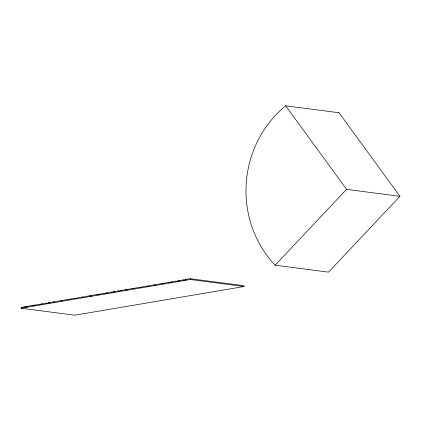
<?xml version="1.0" encoding="UTF-8"?>
<svg xmlns="http://www.w3.org/2000/svg" width="421" height="421" viewBox="0 0 421 421"><rect width="100%" height="100%" fill="white"/><g stroke="black" fill="none" stroke-linecap="round" stroke-linejoin="round"><path stroke-width="0.63" d="M275.118 265.188L346.583 189.366L399.95 196.323L328.485 272.145L275.118 265.188A106.292 100.503 -82.6 0 1 285.291 106.092L285.654 105.797L339.021 112.749L399.95 196.323M338.658 113.044L339.021 112.749M26.897 306.425L25.902 307.004L24.797 306.783L21.05 307.414L21.161 308.219L74.749 315.203L244.069 286.517L243.959 285.712L190.371 278.723L185.277 279.586L184.282 280.17L183.172 279.944L178.078 280.807L177.083 281.391L175.973 281.165L170.879 282.028L169.884 282.607L168.774 282.386L163.68 283.249L162.685 283.828L161.575 283.607L156.48 284.47L155.486 285.049L154.375 284.822L149.281 285.685L148.287 286.269L147.176 286.043L142.082 286.906L141.088 287.49L139.977 287.264L134.883 288.127L133.889 288.706L132.778 288.485L127.684 289.348L126.689 289.927L125.579 289.706L120.485 290.569L119.49 291.148L118.385 290.922L113.286 291.785L112.291 292.369L111.186 292.142L106.087 293.005L105.092 293.59L103.987 293.363L98.888 294.226L97.893 294.805L96.788 294.584L91.689 295.447L90.694 296.026L89.589 295.8L84.489 296.668L83.495 297.247L82.39 297.021L77.29 297.884L76.296 298.468L75.191 298.242L70.091 299.105L69.097 299.684L67.991 299.463L62.892 300.326L61.898 300.904L60.792 300.683L55.693 301.547L54.698 302.125L53.593 301.899L48.494 302.767L47.499 303.346L46.394 303.12L41.295 303.983L40.3 304.567L39.195 304.341L34.096 305.204L33.101 305.783L31.996 305.562L26.897 306.425L28.191 306.593M21.161 308.219L190.481 279.528L244.069 286.517M185.277 279.586L186.566 279.755M183.172 279.944L185.108 280.197M178.078 280.807L179.367 280.975M175.973 281.165L177.909 281.417M170.879 282.028L172.168 282.196M168.774 282.386L170.71 282.638M163.68 283.249L164.969 283.417M161.575 283.607L163.511 283.859M154.375 284.822L155.67 284.991M147.176 286.043L149.113 286.296M139.977 287.264L141.914 287.517M132.778 288.485L134.073 288.653M125.579 289.706L126.874 289.869M120.485 290.569L121.774 290.737M118.385 290.922L119.675 291.09M113.286 291.785L114.575 291.953M111.186 292.142L113.123 292.395M106.087 293.005L107.376 293.174M103.987 293.363L105.924 293.616M98.888 294.226L100.177 294.395M96.788 294.584L98.724 294.837M89.589 295.8L91.525 296.052M82.39 297.021L83.679 297.189M75.191 298.242L77.127 298.494M67.991 299.463L69.928 299.715M60.792 300.683L62.082 300.852M53.593 301.899L54.883 302.067M48.494 302.767L49.789 302.931M46.394 303.12L47.684 303.288M41.295 303.983L42.589 304.151M39.195 304.341L41.132 304.593M34.096 305.204L35.39 305.372M31.996 305.562L33.933 305.814M24.797 306.783L26.733 307.035M285.654 105.797L346.583 189.366M190.371 278.723L190.481 279.528"/></g></svg>
